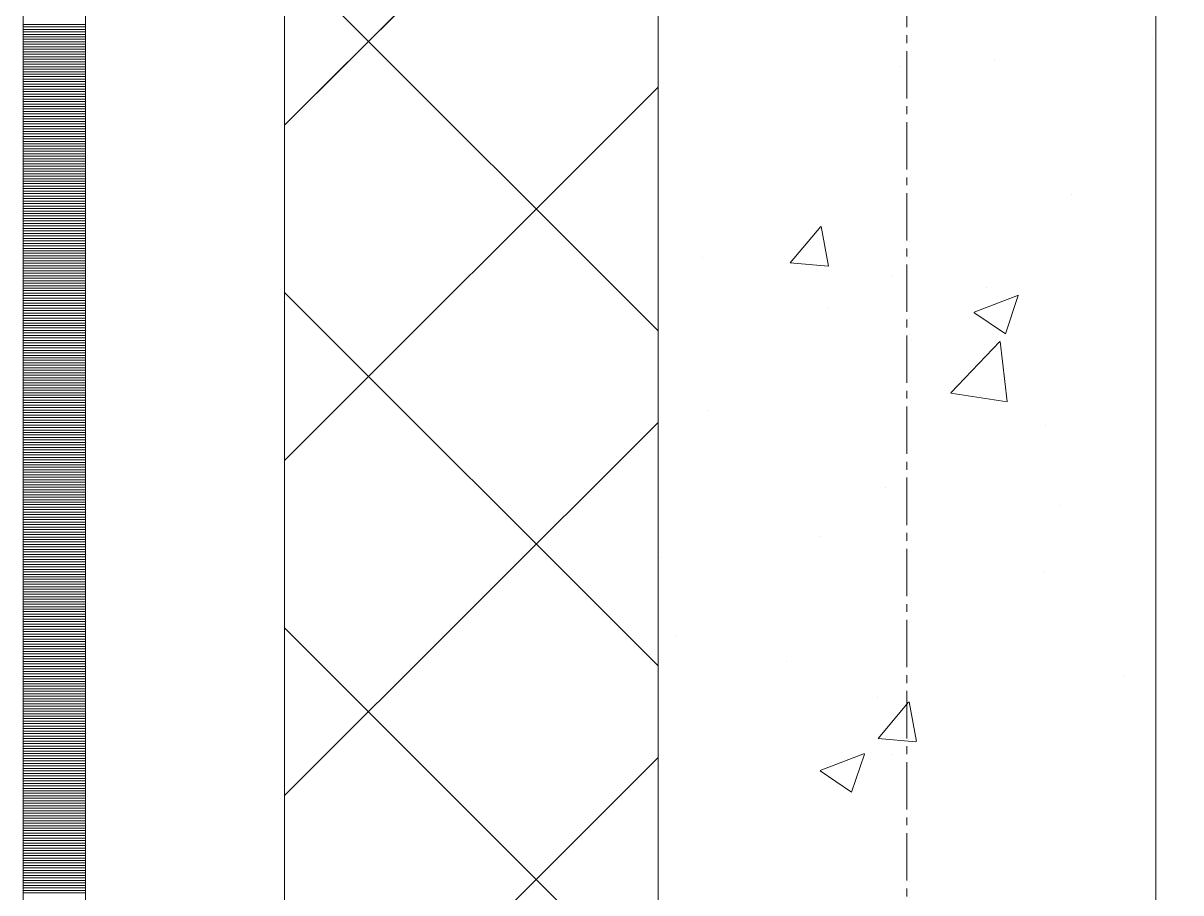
# Model space of a CAD drawing. Header units: millimetres. Extents: x 470010 to 1231400, y -134005 to 421770.
# Drawn here: x 672518.6 to 672983.6, y -42935.5 to -42586 of the extents above; entities that cross this region are included whole.
import ezdxf
from ezdxf.enums import TextEntityAlignment as Align

# ---------------------------------------------------------------- set-up
doc = ezdxf.new("R2010")
doc.units = ezdxf.units.MM
doc.linetypes.add('CENTER2', pattern=[28.575, 19.05, -3.175, 3.175, -3.175])
doc.linetypes.add('DASHED', pattern=[19.05, 12.7, -6.35])
doc.layers.get('Defpoints').update_dxf_attribs({"color": 140})
doc.layers.add('АР_Делит', color=120, linetype='Continuous', lineweight=0, plot=False)
for name, color, linetype, lineweight in [('АР_Стены ПЕНОблок', 52, 'Continuous', 20), ('АР_Тонкая', 254, 'Continuous', 5), ('АР_Утеплитель', 31, 'Continuous', 0), ('АР_Штриховка', 8, 'Continuous', 0)]:
    doc.layers.add(name, color=color, linetype=linetype, lineweight=lineweight)
doc.layers.add('РД_Оси_100', color=7, linetype='Continuous', lineweight=0, true_color=0x525252)
doc.styles.add('style1', font='ARIALN.TTF')

# ---------------------------------------------------------------- blocks, each defined once
blk = doc.blocks.new('СОШ_2200_АР_ОСИ_М100_28.05.24')
at = {"layer": 'АР_Делит', "color": 251, "linetype": 'DASHED', "true_color": 0x636466}
blk.add_lwpolyline([(114955, 135155), (114955, -355), (93595.036, -355), (93595.036, 13855), (94145, 13855), (94145, 68320), (66055, 68320), (66055, 13857.73), (83455, 13857.73), (83455, -355), (45245, -355), (45245, 13145), (44695, 13145), (44695, 26755), (45245, 26755), (45245, 68320), (20455, 68320), (20455, 26755), (27955, 26755), (27955, 13145), (-355, 13145), (-355, 100855)], dxfattribs=at)
at = {"layer": 'РД_Оси_100', "color": 251, "linetype": 'CENTER2', "true_color": 0x636466}
blk.add_line((0, -6155), (0, 139938.679), dxfattribs=at)
blk = doc.blocks.new('A$C9108343f')
at = {"layer": 'АР_Стены ПЕНОблок', "color": 18, "linetype": 'Continuous', "lineweight": 20, "true_color": 0x000000}
for p, q in [((7054.96, 97555), (7054.96, 21355)), ((7254.96, 21355), (7254.96, 97555))]:
    blk.add_line(p, q, dxfattribs=at)
at = {"layer": 'АР_Тонкая', "color": 18, "linetype": 'Continuous', "lineweight": 5, "true_color": 0x000000}
for p, q in [((6799.96, 97555), (6799.96, 21355)), ((6824.96, 97555), (6824.96, 21355)), ((6824.96, 21355), (6824.96, 97555)), ((6904.96, 21355), (6904.96, 97555))]:
    blk.add_line(p, q, dxfattribs=at)
at = {"layer": 'АР_Утеплитель', "color": 18, "linetype": 'Continuous', "lineweight": 0, "true_color": 0x000000}
for p, q in [((6904.96, 97555), (6904.96, 21355)), ((7054.96, 21355), (7054.96, 97555))]:
    blk.add_line(p, q, dxfattribs=at)
at = {"layer": 'АР_Штриховка', "color": 18, "linetype": 'Continuous', "lineweight": 0, "true_color": 0x000000}
for p, q in [((6904.96, 57739.23), (7054.96, 57889.23)), ((7054.96, 57656.66), (6904.96, 57806.66)), ((6799.96, 57779.75), (6824.96, 57779.75)), ((6799.96, 57778.75), (6824.96, 57778.75)), ((6799.96, 57777.75), (6824.96, 57777.75)), ((6799.96, 57776.75), (6824.96, 57776.75)), ((6799.96, 57775.75), (6824.96, 57775.75)), ((6799.96, 57774.75), (6824.96, 57774.75)), ((6799.96, 57773.75), (6824.96, 57773.75)), ((6799.96, 57772.75), (6824.96, 57772.75)), ((6799.96, 57771.75), (6824.96, 57771.75)), ((7253.54, 57774.21), (7253.54, 57774.21)), ((6799.96, 57770.75), (6824.96, 57770.75)), ((6799.96, 57769.75), (6824.96, 57769.75)), ((6799.96, 57768.75), (6824.96, 57768.75)), ((6799.96, 57767.75), (6824.96, 57767.75)), ((6799.96, 57766.75), (6824.96, 57766.75)), ((6799.96, 57765.75), (6824.96, 57765.75)), ((6799.96, 57764.75), (6824.96, 57764.75)), ((6799.96, 57763.75), (6824.96, 57763.75)), ((6799.96, 57762.75), (6824.96, 57762.75)), ((7152.38, 57762.86), (7152.38, 57762.86)), ((7189.95, 57765.84), (7189.95, 57765.84)), ((6799.96, 57761.75), (6824.96, 57761.75)), ((6799.96, 57760.75), (6824.96, 57760.75)), ((6799.96, 57759.75), (6824.96, 57759.75)), ((6799.96, 57758.75), (6824.96, 57758.75)), ((6799.96, 57757.75), (6824.96, 57757.75)), ((6799.96, 57756.75), (6824.96, 57756.75)), ((6799.96, 57755.75), (6824.96, 57755.75)), ((6799.96, 57754.75), (6824.96, 57754.75)), ((6799.96, 57753.75), (6824.96, 57753.75)), ((6904.96, 57604.53), (7054.96, 57754.53)), ((6799.96, 57752.75), (6824.96, 57752.75)), ((6799.96, 57751.75), (6824.96, 57751.75)), ((6799.96, 57750.75), (6824.96, 57750.75)), ((6799.96, 57749.75), (6824.96, 57749.75)), ((6799.96, 57748.75), (6824.96, 57748.75)), ((6799.96, 57747.75), (6824.96, 57747.75)), ((6799.96, 57746.75), (6824.96, 57746.75)), ((6799.96, 57745.75), (6824.96, 57745.75)), ((6799.96, 57744.75), (6824.96, 57744.75)), ((6799.96, 57743.75), (6824.96, 57743.75)), ((6799.96, 57742.75), (6824.96, 57742.75)), ((6799.96, 57741.75), (6824.96, 57741.75)), ((6799.96, 57740.75), (6824.96, 57740.75)), ((6799.96, 57739.75), (6824.96, 57739.75)), ((6799.96, 57738.75), (6824.96, 57738.75)), ((6799.96, 57737.75), (6824.96, 57737.75)), ((6799.96, 57736.75), (6824.96, 57736.75)), ((6799.96, 57735.75), (6824.96, 57735.75)), ((6799.96, 57734.75), (6824.96, 57734.75)), ((6799.96, 57733.75), (6824.96, 57733.75)), ((6799.96, 57732.75), (6824.96, 57732.75)), ((6799.96, 57731.75), (6824.96, 57731.75)), ((6799.96, 57730.75), (6824.96, 57730.75)), ((6799.96, 57729.75), (6824.96, 57729.75)), ((6799.96, 57728.75), (6824.96, 57728.75)), ((6799.96, 57727.75), (6824.96, 57727.75)), ((6799.96, 57726.75), (6824.96, 57726.75)), ((6799.96, 57725.75), (6824.96, 57725.75)), ((6799.96, 57724.75), (6824.96, 57724.75)), ((6799.96, 57723.75), (6824.96, 57723.75)), ((6799.96, 57722.75), (6824.96, 57722.75)), ((6799.96, 57721.75), (6824.96, 57721.75)), ((6799.96, 57720.75), (6824.96, 57720.75)), ((6799.96, 57719.75), (6824.96, 57719.75)), ((6799.96, 57718.75), (6824.96, 57718.75)), ((6799.96, 57717.75), (6824.96, 57717.75)), ((6799.96, 57716.75), (6824.96, 57716.75)), ((6799.96, 57715.75), (6824.96, 57715.75)), ((6799.96, 57714.75), (6824.96, 57714.75)), ((6799.96, 57713.75), (6824.96, 57713.75)), ((6799.96, 57712.75), (6824.96, 57712.75)), ((6799.96, 57711.75), (6824.96, 57711.75)), ((7220.85, 57711.35), (7220.85, 57711.35)), ((6799.96, 57710.75), (6824.96, 57710.75)), ((6799.96, 57709.75), (6824.96, 57709.75)), ((6799.96, 57708.75), (6824.96, 57708.75)), ((6799.96, 57707.75), (6824.96, 57707.75)), ((6799.96, 57706.75), (6824.96, 57706.75)), ((6799.96, 57705.75), (6824.96, 57705.75)), ((6799.96, 57704.75), (6824.96, 57704.75)), ((6799.96, 57703.75), (6824.96, 57703.75)), ((6799.96, 57702.75), (6824.96, 57702.75)), ((6799.96, 57701.75), (6824.96, 57701.75)), ((6799.96, 57700.75), (6824.96, 57700.75)), ((6799.96, 57699.75), (6824.96, 57699.75)), ((6799.96, 57698.75), (6824.96, 57698.75)), ((6799.96, 57697.75), (6824.96, 57697.75)), ((7108.08, 57683.88), (7120.33, 57698.47)), ((7123.47, 57682.59), (7120.54, 57698.51)), ((6799.96, 57696.75), (6824.96, 57696.75)), ((6799.96, 57695.75), (6824.96, 57695.75)), ((6799.96, 57694.75), (6824.96, 57694.75)), ((6799.96, 57693.75), (6824.96, 57693.75)), ((6799.96, 57692.75), (6824.96, 57692.75)), ((6799.96, 57691.75), (6824.96, 57691.75)), ((6799.96, 57690.75), (6824.96, 57690.75)), ((6799.96, 57689.75), (6824.96, 57689.75)), ((6799.96, 57688.75), (6824.96, 57688.75)), ((6799.96, 57687.75), (6824.96, 57687.75)), ((6799.96, 57686.75), (6824.96, 57686.75)), ((6799.96, 57685.75), (6824.96, 57685.75)), ((6799.96, 57684.75), (6824.96, 57684.75)), ((6799.96, 57683.75), (6824.96, 57683.75)), ((7072.72, 57685.92), (7072.72, 57685.92)), ((7108.08, 57683.88), (7123.26, 57682.55)), ((6799.96, 57682.75), (6824.96, 57682.75)), ((6799.96, 57681.75), (6824.96, 57681.75)), ((6799.96, 57680.75), (6824.96, 57680.75)), ((6799.96, 57679.75), (6824.96, 57679.75)), ((6799.96, 57678.75), (6824.96, 57678.75)), ((6799.96, 57677.75), (6824.96, 57677.75)), ((6799.96, 57676.75), (6824.96, 57676.75)), ((6799.96, 57675.75), (6824.96, 57675.75)), ((6799.96, 57674.75), (6824.96, 57674.75)), ((7149.29, 57678.3), (7149.29, 57678.3)), ((7186.72, 57674.03), (7186.72, 57674.03)), ((6799.96, 57673.75), (6824.96, 57673.75)), ((6799.96, 57672.75), (6824.96, 57672.75)), ((6799.96, 57671.75), (6824.96, 57671.75)), ((6799.96, 57670.75), (6824.96, 57670.75)), ((6799.96, 57669.75), (6824.96, 57669.75)), ((7054.96, 57521.96), (6904.96, 57671.96)), ((7181.93, 57664.06), (7199.71, 57670.88)), ((7194.51, 57655.39), (7199.66, 57670.74)), ((6799.96, 57668.75), (6824.96, 57668.75)), ((6799.96, 57667.75), (6824.96, 57667.75)), ((6799.96, 57666.75), (6824.96, 57666.75)), ((6799.96, 57665.75), (6824.96, 57665.75)), ((6799.96, 57664.75), (6824.96, 57664.75)), ((7123.13, 57665.66), (7123.13, 57665.66)), ((6799.96, 57663.75), (6824.96, 57663.75)), ((6799.96, 57662.75), (6824.96, 57662.75)), ((6799.96, 57661.75), (6824.96, 57661.75)), ((6799.96, 57660.75), (6824.96, 57660.75)), ((7181.86, 57663.91), (7194.5, 57655.39)), ((6799.96, 57659.75), (6824.96, 57659.75)), ((6799.96, 57658.75), (6824.96, 57658.75)), ((6799.96, 57657.75), (6824.96, 57657.75)), ((6799.96, 57656.75), (6824.96, 57656.75)), ((6799.96, 57655.75), (6824.96, 57655.75)), ((6799.96, 57654.75), (6824.96, 57654.75)), ((6799.96, 57653.75), (6824.96, 57653.75)), ((6799.96, 57652.75), (6824.96, 57652.75)), ((6799.96, 57651.75), (6824.96, 57651.75)), ((6799.96, 57650.75), (6824.96, 57650.75)), ((7156.96, 57652.78), (7156.96, 57652.78)), ((7172.53, 57631.67), (7192.31, 57652.29)), ((7195.18, 57628.18), (7192.38, 57652.3)), ((6799.96, 57649.75), (6824.96, 57649.75)), ((6799.96, 57648.75), (6824.96, 57648.75)), ((6799.96, 57647.75), (6824.96, 57647.75)), ((6799.96, 57646.75), (6824.96, 57646.75)), ((6799.96, 57645.75), (6824.96, 57645.75)), ((6799.96, 57644.75), (6824.96, 57644.75)), ((6799.96, 57643.75), (6824.96, 57643.75)), ((6799.96, 57642.75), (6824.96, 57642.75)), ((6799.96, 57641.75), (6824.96, 57641.75)), ((6799.96, 57640.75), (6824.96, 57640.75)), ((6799.96, 57639.75), (6824.96, 57639.75)), ((6799.96, 57638.75), (6824.96, 57638.75)), ((6799.96, 57637.75), (6824.96, 57637.75)), ((6799.96, 57636.75), (6824.96, 57636.75)), ((6799.96, 57635.75), (6824.96, 57635.75)), ((6799.96, 57634.75), (6824.96, 57634.75)), ((6799.96, 57633.75), (6824.96, 57633.75)), ((6799.96, 57632.75), (6824.96, 57632.75)), ((6799.96, 57631.75), (6824.96, 57631.75)), ((6799.96, 57630.75), (6824.96, 57630.75)), ((6799.96, 57629.75), (6824.96, 57629.75)), ((6799.96, 57628.75), (6824.96, 57628.75)), ((6799.96, 57627.75), (6824.96, 57627.75)), ((7172.58, 57631.58), (7195.17, 57628.07)), ((6799.96, 57626.75), (6824.96, 57626.75)), ((6799.96, 57625.75), (6824.96, 57625.75)), ((6799.96, 57624.75), (6824.96, 57624.75)), ((6799.96, 57623.75), (6824.96, 57623.75)), ((7074.93, 57624.39), (7074.93, 57624.39)), ((6799.96, 57622.75), (6824.96, 57622.75)), ((6799.96, 57621.75), (6824.96, 57621.75)), ((6799.96, 57620.75), (6824.96, 57620.75)), ((6799.96, 57619.75), (6824.96, 57619.75)), ((6799.96, 57618.75), (6824.96, 57618.75)), ((6904.96, 57469.82), (7054.96, 57619.82)), ((7210.52, 57618.66), (7210.52, 57618.66)), ((6799.96, 57617.75), (6824.96, 57617.75)), ((6799.96, 57616.75), (6824.96, 57616.75)), ((6799.96, 57615.75), (6824.96, 57615.75)), ((6799.96, 57614.75), (6824.96, 57614.75)), ((6799.96, 57613.75), (6824.96, 57613.75)), ((6799.96, 57612.75), (6824.96, 57612.75)), ((6799.96, 57611.75), (6824.96, 57611.75)), ((6799.96, 57610.75), (6824.96, 57610.75)), ((6799.96, 57609.75), (6824.96, 57609.75)), ((6799.96, 57608.75), (6824.96, 57608.75)), ((6799.96, 57607.75), (6824.96, 57607.75)), ((6799.96, 57606.75), (6824.96, 57606.75)), ((6799.96, 57605.75), (6824.96, 57605.75)), ((6799.96, 57604.75), (6824.96, 57604.75)), ((6799.96, 57603.75), (6824.96, 57603.75)), ((6799.96, 57602.75), (6824.96, 57602.75)), ((6799.96, 57601.75), (6824.96, 57601.75)), ((6799.96, 57600.75), (6824.96, 57600.75)), ((6799.96, 57599.75), (6824.96, 57599.75)), ((6799.96, 57598.75), (6824.96, 57598.75)), ((6799.96, 57597.75), (6824.96, 57597.75)), ((6799.96, 57596.75), (6824.96, 57596.75)), ((6799.96, 57595.75), (6824.96, 57595.75)), ((6799.96, 57594.75), (6824.96, 57594.75)), ((6799.96, 57593.75), (6824.96, 57593.75)), ((6799.96, 57592.75), (6824.96, 57592.75)), ((6799.96, 57591.75), (6824.96, 57591.75)), ((6799.96, 57590.75), (6824.96, 57590.75)), ((7146.2, 57593.75), (7146.2, 57593.75)), ((6799.96, 57589.75), (6824.96, 57589.75)), ((6799.96, 57588.75), (6824.96, 57588.75)), ((6799.96, 57587.75), (6824.96, 57587.75)), ((6799.96, 57586.75), (6824.96, 57586.75)), ((6799.96, 57585.75), (6824.96, 57585.75)), ((7216.09, 57586.52), (7216.09, 57586.52)), ((6799.96, 57584.75), (6824.96, 57584.75)), ((6799.96, 57583.75), (6824.96, 57583.75)), ((6799.96, 57582.75), (6824.96, 57582.75)), ((6799.96, 57581.75), (6824.96, 57581.75)), ((6799.96, 57580.75), (6824.96, 57580.75)), ((6799.96, 57579.75), (6824.96, 57579.75)), ((6799.96, 57578.75), (6824.96, 57578.75)), ((6799.96, 57577.75), (6824.96, 57577.75)), ((6799.96, 57576.75), (6824.96, 57576.75)), ((6799.96, 57575.75), (6824.96, 57575.75)), ((6799.96, 57574.75), (6824.96, 57574.75)), ((6799.96, 57573.75), (6824.96, 57573.75)), ((6799.96, 57572.75), (6824.96, 57572.75)), ((6799.96, 57571.75), (6824.96, 57571.75)), ((7119.9, 57573.85), (7119.9, 57573.85)), ((6799.96, 57570.75), (6824.96, 57570.75)), ((6799.96, 57569.75), (6824.96, 57569.75)), ((6799.96, 57568.75), (6824.96, 57568.75)), ((6799.96, 57567.75), (6824.96, 57567.75)), ((6799.96, 57566.75), (6824.96, 57566.75)), ((6799.96, 57565.75), (6824.96, 57565.75)), ((6799.96, 57564.75), (6824.96, 57564.75)), ((6799.96, 57563.75), (6824.96, 57563.75)), ((6799.96, 57562.75), (6824.96, 57562.75)), ((7056.31, 57565.48), (7056.31, 57565.48)), ((6799.96, 57561.75), (6824.96, 57561.75)), ((6799.96, 57560.75), (6824.96, 57560.75)), ((6799.96, 57559.75), (6824.96, 57559.75)), ((6799.96, 57558.75), (6824.96, 57558.75)), ((6799.96, 57557.75), (6824.96, 57557.75)), ((7210.36, 57559.79), (7210.36, 57559.79)), ((6799.96, 57556.75), (6824.96, 57556.75)), ((6799.96, 57555.75), (6824.96, 57555.75)), ((6799.96, 57554.75), (6824.96, 57554.75)), ((6799.96, 57553.75), (6824.96, 57553.75)), ((6799.96, 57552.75), (6824.96, 57552.75)), ((6799.96, 57551.75), (6824.96, 57551.75)), ((6799.96, 57550.75), (6824.96, 57550.75)), ((6799.96, 57549.75), (6824.96, 57549.75)), ((6799.96, 57548.75), (6824.96, 57548.75)), ((6799.96, 57547.75), (6824.96, 57547.75)), ((6799.96, 57546.75), (6824.96, 57546.75)), ((6799.96, 57545.75), (6824.96, 57545.75)), ((6799.96, 57544.75), (6824.96, 57544.75)), ((6799.96, 57543.75), (6824.96, 57543.75)), ((6799.96, 57542.75), (6824.96, 57542.75)), ((6799.96, 57541.75), (6824.96, 57541.75)), ((6799.96, 57540.75), (6824.96, 57540.75)), ((6799.96, 57539.75), (6824.96, 57539.75)), ((6799.96, 57538.75), (6824.96, 57538.75)), ((6799.96, 57537.75), (6824.96, 57537.75)), ((6799.96, 57536.75), (6824.96, 57536.75)), ((6799.96, 57535.75), (6824.96, 57535.75)), ((6799.96, 57534.75), (6824.96, 57534.75)), ((7054.96, 57387.26), (6904.96, 57537.26)), ((6799.96, 57533.75), (6824.96, 57533.75)), ((6799.96, 57532.75), (6824.96, 57532.75)), ((6799.96, 57531.75), (6824.96, 57531.75)), ((6799.96, 57530.75), (6824.96, 57530.75)), ((7062.24, 57534.37), (7062.24, 57534.37)), ((6799.96, 57529.75), (6824.96, 57529.75)), ((6799.96, 57528.75), (6824.96, 57528.75)), ((6799.96, 57527.75), (6824.96, 57527.75)), ((6799.96, 57526.75), (6824.96, 57526.75)), ((6799.96, 57525.75), (6824.96, 57525.75)), ((6799.96, 57524.75), (6824.96, 57524.75)), ((6799.96, 57523.75), (6824.96, 57523.75)), ((6799.96, 57522.75), (6824.96, 57522.75)), ((6799.96, 57521.75), (6824.96, 57521.75)), ((6799.96, 57520.75), (6824.96, 57520.75)), ((7106.43, 57523.67), (7106.43, 57523.67)), ((6799.96, 57519.75), (6824.96, 57519.75)), ((6799.96, 57518.75), (6824.96, 57518.75)), ((6799.96, 57517.75), (6824.96, 57517.75)), ((6799.96, 57516.75), (6824.96, 57516.75)), ((7242.02, 57517.94), (7242.02, 57517.94)), ((6799.96, 57515.75), (6824.96, 57515.75)), ((6799.96, 57514.75), (6824.96, 57514.75)), ((6799.96, 57513.75), (6824.96, 57513.75)), ((6799.96, 57512.75), (6824.96, 57512.75)), ((6799.96, 57511.75), (6824.96, 57511.75)), ((6799.96, 57510.75), (6824.96, 57510.75)), ((6799.96, 57509.75), (6824.96, 57509.75)), ((6799.96, 57508.75), (6824.96, 57508.75)), ((6799.96, 57507.75), (6824.96, 57507.75)), ((6799.96, 57506.75), (6824.96, 57506.75)), ((7143.11, 57509.19), (7143.11, 57509.19)), ((7143.32, 57492.82), (7155.57, 57507.42)), ((7158.72, 57491.53), (7155.78, 57507.45)), ((6799.96, 57505.75), (6824.96, 57505.75)), ((6799.96, 57504.75), (6824.96, 57504.75)), ((6799.96, 57503.75), (6824.96, 57503.75)), ((6799.96, 57502.75), (6824.96, 57502.75)), ((6799.96, 57501.75), (6824.96, 57501.75)), ((6799.96, 57500.75), (6824.96, 57500.75)), ((6799.96, 57499.75), (6824.96, 57499.75)), ((6799.96, 57498.75), (6824.96, 57498.75)), ((6799.96, 57497.75), (6824.96, 57497.75)), ((6799.96, 57496.75), (6824.96, 57496.75)), ((6799.96, 57495.75), (6824.96, 57495.75)), ((6799.96, 57494.75), (6824.96, 57494.75)), ((6799.96, 57493.75), (6824.96, 57493.75)), ((6799.96, 57492.75), (6824.96, 57492.75)), ((7143.32, 57492.82), (7158.51, 57491.49)), ((6799.96, 57491.75), (6824.96, 57491.75)), ((6799.96, 57490.75), (6824.96, 57490.75)), ((6799.96, 57489.75), (6824.96, 57489.75)), ((6799.96, 57488.75), (6824.96, 57488.75)), ((6799.96, 57487.75), (6824.96, 57487.75)), ((6799.96, 57486.75), (6824.96, 57486.75)), ((6799.96, 57485.75), (6824.96, 57485.75)), ((6799.96, 57484.75), (6824.96, 57484.75)), ((6799.96, 57483.75), (6824.96, 57483.75)), ((6904.96, 57335.12), (7054.96, 57485.12)), ((7120.13, 57479.87), (7137.91, 57486.69)), ((7132.71, 57471.2), (7137.86, 57486.55)), ((7149.27, 57486.34), (7149.27, 57486.34)), ((6799.96, 57482.75), (6824.96, 57482.75)), ((6799.96, 57481.75), (6824.96, 57481.75)), ((6799.96, 57480.75), (6824.96, 57480.75)), ((6799.96, 57479.75), (6824.96, 57479.75)), ((6799.96, 57478.75), (6824.96, 57478.75)), ((7120.06, 57479.72), (7132.7, 57471.2)), ((6799.96, 57477.75), (6824.96, 57477.75)), ((6799.96, 57476.75), (6824.96, 57476.75)), ((6799.96, 57475.75), (6824.96, 57475.75)), ((6799.96, 57474.75), (6824.96, 57474.75)), ((7123.1, 57478.6), (7123.1, 57478.6)), ((6799.96, 57473.75), (6824.96, 57473.75)), ((6799.96, 57472.75), (6824.96, 57472.75)), ((6799.96, 57471.75), (6824.96, 57471.75)), ((6799.96, 57470.75), (6824.96, 57470.75)), ((6799.96, 57469.75), (6824.96, 57469.75)), ((6799.96, 57468.75), (6824.96, 57468.75)), ((6799.96, 57467.75), (6824.96, 57467.75)), ((6799.96, 57466.75), (6824.96, 57466.75)), ((6799.96, 57465.75), (6824.96, 57465.75)), ((6799.96, 57464.75), (6824.96, 57464.75)), ((6799.96, 57463.75), (6824.96, 57463.75)), ((6799.96, 57462.75), (6824.96, 57462.75)), ((6799.96, 57461.75), (6824.96, 57461.75)), ((6799.96, 57460.75), (6824.96, 57460.75)), ((6799.96, 57459.75), (6824.96, 57459.75)), ((6799.96, 57458.75), (6824.96, 57458.75)), ((6799.96, 57457.75), (6824.96, 57457.75)), ((6799.96, 57456.75), (6824.96, 57456.75)), ((6799.96, 57455.75), (6824.96, 57455.75)), ((6799.96, 57454.75), (6824.96, 57454.75)), ((6799.96, 57453.75), (6824.96, 57453.75)), ((6799.96, 57452.75), (6824.96, 57452.75)), ((6799.96, 57451.75), (6824.96, 57451.75)), ((6799.96, 57450.75), (6824.96, 57450.75)), ((6799.96, 57449.75), (6824.96, 57449.75)), ((6799.96, 57448.75), (6824.96, 57448.75)), ((6799.96, 57447.75), (6824.96, 57447.75)), ((6799.96, 57446.75), (6824.96, 57446.75)), ((6799.96, 57445.75), (6824.96, 57445.75)), ((6799.96, 57444.75), (6824.96, 57444.75)), ((6799.96, 57443.75), (6824.96, 57443.75)), ((6799.96, 57442.75), (6824.96, 57442.75)), ((6799.96, 57441.75), (6824.96, 57441.75)), ((6799.96, 57440.75), (6824.96, 57440.75)), ((6799.96, 57439.75), (6824.96, 57439.75)), ((6799.96, 57438.75), (6824.96, 57438.75)), ((6799.96, 57437.75), (6824.96, 57437.75)), ((6799.96, 57436.75), (6824.96, 57436.75)), ((6799.96, 57435.75), (6824.96, 57435.75)), ((6799.96, 57434.75), (6824.96, 57434.75)), ((6799.96, 57433.75), (6824.96, 57433.75)), ((6799.96, 57432.75), (6824.96, 57432.75)), ((6799.96, 57431.75), (6824.96, 57431.75))]:
    blk.add_line(p, q, dxfattribs=at)
at = {"layer": 'РД_Оси_100'}
blk.add_blockref('СОШ_2200_АР_ОСИ_М100_28.05.24', (7154.96, 6755), dxfattribs=at)
at = {"layer": 'Defpoints', "color": 18, "true_color": 0x000000, "style": 'style1'}
for p in [(143949.34, 316089.12), (143974.98, 281639.5), (143890.4, 273244.71), (143839.99, 264276.81), (143967.75, 254892.38), (12251.96, 104178.14), (12382.58, 96023.14)]:
    blk.add_attdef('АР-ПОМЕЩЕНИЕ:НАИМЕНОВАНИЕ', text='', height=100, dxfattribs=at).set_placement(p, align=Align.MIDDLE)
at = {"layer": 'Defpoints', "color": 18, "true_color": 0x000000, "style": 'style1', "flags": 8}
for p in [(143951.3, 279099.09), (143848.34, 269251.11), (143875.33, 260094.25), (144049.74, 250824.7), (163419.28, 238153.36), (155897.46, 237965.97), (183037.2, 237965.97), (143342.94, 237876.19)]:
    blk.add_attdef('АР-ПОМЕЩЕНИЕ:НАИМЕНОВАНИЕ', text='', height=100, dxfattribs=at).set_placement(p, align=Align.MIDDLE)

msp = doc.modelspace()

# ---------------------------------------------------------------- linework, layer by layer
at = {"layer": 'АР_Стены ПЕНОблок', "color": 18, "linetype": 'Continuous', "lineweight": 20, "true_color": 0x000000}
for p, q in [((672773.57, -2811.242), (672773.57, -79011.242)), ((672973.57, -79011.242), (672973.57, -2811.242))]:
    msp.add_line(p, q, dxfattribs=at)
at = {"layer": 'АР_Тонкая', "color": 18, "linetype": 'Continuous', "lineweight": 5, "true_color": 0x000000}
for p, q in [((672518.57, -2811.242), (672518.57, -79011.242)), ((672543.57, -2811.242), (672543.57, -79011.242)), ((672543.57, -79011.242), (672543.57, -2811.242)), ((672623.57, -79011.242), (672623.57, -2811.242))]:
    msp.add_line(p, q, dxfattribs=at)
at = {"layer": 'АР_Утеплитель', "color": 18, "linetype": 'Continuous', "lineweight": 0, "true_color": 0x000000}
for p, q in [((672623.57, -2811.242), (672623.57, -79011.242)), ((672773.57, -79011.242), (672773.57, -2811.242))]:
    msp.add_line(p, q, dxfattribs=at)
at = {"layer": 'АР_Штриховка', "color": 18, "linetype": 'Continuous', "lineweight": 0, "true_color": 0x000000}
for p, q in [((672623.57, -42627.012), (672773.57, -42477.012)), ((672773.57, -42709.579), (672623.57, -42559.579)), ((672518.57, -42586.492), (672543.57, -42586.492)), ((672518.57, -42587.492), (672543.57, -42587.492)), ((672518.57, -42588.492), (672543.57, -42588.492)), ((672518.57, -42589.492), (672543.57, -42589.492)), ((672518.57, -42590.492), (672543.57, -42590.492)), ((672518.57, -42591.492), (672543.57, -42591.492)), ((672518.57, -42592.492), (672543.57, -42592.492)), ((672518.57, -42593.492), (672543.57, -42593.492)), ((672518.57, -42594.492), (672543.57, -42594.492)), ((672518.57, -42595.492), (672543.57, -42595.492)), ((672518.57, -42596.492), (672543.57, -42596.492)), ((672518.57, -42597.492), (672543.57, -42597.492)), ((672518.57, -42598.492), (672543.57, -42598.492)), ((672518.57, -42599.492), (672543.57, -42599.492)), ((672518.57, -42600.492), (672543.57, -42600.492)), ((672518.57, -42601.492), (672543.57, -42601.492)), ((672518.57, -42602.492), (672543.57, -42602.492)), ((672518.57, -42603.492), (672543.57, -42603.492)), ((672518.57, -42604.492), (672543.57, -42604.492)), ((672518.57, -42605.492), (672543.57, -42605.492)), ((672518.57, -42606.492), (672543.57, -42606.492)), ((672518.57, -42607.492), (672543.57, -42607.492)), ((672518.57, -42608.492), (672543.57, -42608.492)), ((672518.57, -42609.492), (672543.57, -42609.492)), ((672518.57, -42610.492), (672543.57, -42610.492)), ((672518.57, -42611.492), (672543.57, -42611.492)), ((672518.57, -42612.492), (672543.57, -42612.492)), ((672623.57, -42761.716), (672773.57, -42611.716)), ((672518.57, -42613.492), (672543.57, -42613.492)), ((672518.57, -42614.492), (672543.57, -42614.492)), ((672518.57, -42615.492), (672543.57, -42615.492)), ((672518.57, -42616.492), (672543.57, -42616.492)), ((672518.57, -42617.492), (672543.57, -42617.492)), ((672518.57, -42618.492), (672543.57, -42618.492)), ((672518.57, -42619.492), (672543.57, -42619.492)), ((672518.57, -42620.492), (672543.57, -42620.492)), ((672518.57, -42621.492), (672543.57, -42621.492)), ((672518.57, -42622.492), (672543.57, -42622.492)), ((672518.57, -42623.492), (672543.57, -42623.492)), ((672518.57, -42624.492), (672543.57, -42624.492)), ((672518.57, -42625.492), (672543.57, -42625.492)), ((672518.57, -42626.492), (672543.57, -42626.492)), ((672518.57, -42627.492), (672543.57, -42627.492)), ((672518.57, -42628.492), (672543.57, -42628.492)), ((672518.57, -42629.492), (672543.57, -42629.492)), ((672518.57, -42630.492), (672543.57, -42630.492)), ((672518.57, -42631.492), (672543.57, -42631.492)), ((672518.57, -42632.492), (672543.57, -42632.492)), ((672518.57, -42633.492), (672543.57, -42633.492)), ((672518.57, -42634.492), (672543.57, -42634.492)), ((672518.57, -42635.492), (672543.57, -42635.492)), ((672518.57, -42636.492), (672543.57, -42636.492)), ((672518.57, -42637.492), (672543.57, -42637.492)), ((672518.57, -42638.492), (672543.57, -42638.492)), ((672518.57, -42639.492), (672543.57, -42639.492)), ((672518.57, -42640.492), (672543.57, -42640.492)), ((672518.57, -42641.492), (672543.57, -42641.492)), ((672518.57, -42642.492), (672543.57, -42642.492)), ((672518.57, -42643.492), (672543.57, -42643.492)), ((672518.57, -42644.492), (672543.57, -42644.492)), ((672518.57, -42645.492), (672543.57, -42645.492)), ((672518.57, -42646.492), (672543.57, -42646.492)), ((672518.57, -42647.492), (672543.57, -42647.492)), ((672518.57, -42648.492), (672543.57, -42648.492)), ((672518.57, -42649.492), (672543.57, -42649.492)), ((672518.57, -42650.492), (672543.57, -42650.492)), ((672518.57, -42651.492), (672543.57, -42651.492)), ((672518.57, -42652.492), (672543.57, -42652.492)), ((672518.57, -42653.492), (672543.57, -42653.492)), ((672518.57, -42654.492), (672543.57, -42654.492)), ((672518.57, -42655.492), (672543.57, -42655.492)), ((672518.57, -42656.492), (672543.57, -42656.492)), ((672518.57, -42657.492), (672543.57, -42657.492)), ((672518.57, -42658.492), (672543.57, -42658.492)), ((672518.57, -42659.492), (672543.57, -42659.492)), ((672518.57, -42660.492), (672543.57, -42660.492)), ((672518.57, -42661.492), (672543.57, -42661.492)), ((672518.57, -42662.492), (672543.57, -42662.492)), ((672518.57, -42663.492), (672543.57, -42663.492)), ((672518.57, -42664.492), (672543.57, -42664.492)), ((672518.57, -42665.492), (672543.57, -42665.492)), ((672518.57, -42666.492), (672543.57, -42666.492)), ((672518.57, -42667.492), (672543.57, -42667.492)), ((672826.692, -42682.362), (672838.937, -42667.768)), ((672842.087, -42683.655), (672839.15, -42667.734)), ((672518.57, -42668.492), (672543.57, -42668.492)), ((672518.57, -42669.492), (672543.57, -42669.492)), ((672518.57, -42670.492), (672543.57, -42670.492)), ((672518.57, -42671.492), (672543.57, -42671.492)), ((672518.57, -42672.492), (672543.57, -42672.492)), ((672518.57, -42673.492), (672543.57, -42673.492)), ((672518.57, -42674.492), (672543.57, -42674.492)), ((672518.57, -42675.492), (672543.57, -42675.492)), ((672518.57, -42676.492), (672543.57, -42676.492)), ((672518.57, -42677.492), (672543.57, -42677.492)), ((672518.57, -42678.492), (672543.57, -42678.492)), ((672518.57, -42679.492), (672543.57, -42679.492)), ((672518.57, -42680.492), (672543.57, -42680.492)), ((672518.57, -42681.492), (672543.57, -42681.492)), ((672518.57, -42682.492), (672543.57, -42682.492)), ((672518.57, -42683.492), (672543.57, -42683.492)), ((672518.57, -42684.492), (672543.57, -42684.492)), ((672518.57, -42685.492), (672543.57, -42685.492)), ((672518.57, -42686.492), (672543.57, -42686.492)), ((672826.692, -42682.366), (672841.874, -42683.694)), ((672518.57, -42687.492), (672543.57, -42687.492)), ((672518.57, -42688.492), (672543.57, -42688.492)), ((672518.57, -42689.492), (672543.57, -42689.492)), ((672518.57, -42690.492), (672543.57, -42690.492)), ((672518.57, -42691.492), (672543.57, -42691.492)), ((672518.57, -42692.492), (672543.57, -42692.492)), ((672518.57, -42693.492), (672543.57, -42693.492)), ((672518.57, -42694.492), (672543.57, -42694.492)), ((672518.57, -42695.492), (672543.57, -42695.492)), ((672773.57, -42844.283), (672623.57, -42694.283)), ((672900.541, -42702.187), (672918.326, -42695.36)), ((672913.125, -42710.856), (672918.275, -42695.507)), ((672518.57, -42696.492), (672543.57, -42696.492)), ((672518.57, -42697.492), (672543.57, -42697.492)), ((672518.57, -42698.492), (672543.57, -42698.492)), ((672518.57, -42699.492), (672543.57, -42699.492)), ((672518.57, -42700.492), (672543.57, -42700.492)), ((672518.57, -42701.492), (672543.57, -42701.492)), ((672518.57, -42702.492), (672543.57, -42702.492)), ((672518.57, -42703.492), (672543.57, -42703.492)), ((672518.57, -42704.492), (672543.57, -42704.492)), ((672518.57, -42705.492), (672543.57, -42705.492)), ((672900.477, -42702.329), (672913.112, -42710.851)), ((672518.57, -42706.492), (672543.57, -42706.492)), ((672518.57, -42707.492), (672543.57, -42707.492)), ((672518.57, -42708.492), (672543.57, -42708.492)), ((672518.57, -42709.492), (672543.57, -42709.492)), ((672518.57, -42710.492), (672543.57, -42710.492)), ((672518.57, -42711.492), (672543.57, -42711.492)), ((672518.57, -42712.492), (672543.57, -42712.492)), ((672518.57, -42713.492), (672543.57, -42713.492)), ((672518.57, -42714.492), (672543.57, -42714.492)), ((672891.142, -42734.568), (672910.926, -42713.95)), ((672913.794, -42738.065), (672910.988, -42713.942)), ((672518.57, -42715.492), (672543.57, -42715.492)), ((672518.57, -42716.492), (672543.57, -42716.492)), ((672518.57, -42717.492), (672543.57, -42717.492)), ((672518.57, -42718.492), (672543.57, -42718.492)), ((672518.57, -42719.492), (672543.57, -42719.492)), ((672518.57, -42720.492), (672543.57, -42720.492)), ((672518.57, -42721.492), (672543.57, -42721.492)), ((672518.57, -42722.492), (672543.57, -42722.492)), ((672518.57, -42723.492), (672543.57, -42723.492)), ((672518.57, -42724.492), (672543.57, -42724.492)), ((672518.57, -42725.492), (672543.57, -42725.492)), ((672518.57, -42726.492), (672543.57, -42726.492)), ((672518.57, -42727.492), (672543.57, -42727.492)), ((672518.57, -42728.492), (672543.57, -42728.492)), ((672518.57, -42729.492), (672543.57, -42729.492)), ((672518.57, -42730.492), (672543.57, -42730.492)), ((672518.57, -42731.492), (672543.57, -42731.492)), ((672518.57, -42732.492), (672543.57, -42732.492)), ((672518.57, -42733.492), (672543.57, -42733.492)), ((672518.57, -42734.492), (672543.57, -42734.492)), ((672518.57, -42735.492), (672543.57, -42735.492)), ((672518.57, -42736.492), (672543.57, -42736.492)), ((672518.57, -42737.492), (672543.57, -42737.492)), ((672891.188, -42734.665), (672913.778, -42738.168)), ((672518.57, -42738.492), (672543.57, -42738.492)), ((672518.57, -42739.492), (672543.57, -42739.492)), ((672518.57, -42740.492), (672543.57, -42740.492)), ((672518.57, -42741.492), (672543.57, -42741.492)), ((672518.57, -42742.492), (672543.57, -42742.492)), ((672518.57, -42743.492), (672543.57, -42743.492)), ((672518.57, -42744.492), (672543.57, -42744.492)), ((672518.57, -42745.492), (672543.57, -42745.492)), ((672518.57, -42746.492), (672543.57, -42746.492)), ((672623.57, -42896.42), (672773.57, -42746.42)), ((672518.57, -42747.492), (672543.57, -42747.492)), ((672518.57, -42748.492), (672543.57, -42748.492)), ((672518.57, -42749.492), (672543.57, -42749.492)), ((672518.57, -42750.492), (672543.57, -42750.492)), ((672518.57, -42751.492), (672543.57, -42751.492)), ((672518.57, -42752.492), (672543.57, -42752.492)), ((672518.57, -42753.492), (672543.57, -42753.492)), ((672518.57, -42754.492), (672543.57, -42754.492)), ((672518.57, -42755.492), (672543.57, -42755.492)), ((672518.57, -42756.492), (672543.57, -42756.492)), ((672518.57, -42757.492), (672543.57, -42757.492)), ((672518.57, -42758.492), (672543.57, -42758.492)), ((672518.57, -42759.492), (672543.57, -42759.492)), ((672518.57, -42760.492), (672543.57, -42760.492)), ((672518.57, -42761.492), (672543.57, -42761.492)), ((672518.57, -42762.492), (672543.57, -42762.492)), ((672518.57, -42763.492), (672543.57, -42763.492)), ((672518.57, -42764.492), (672543.57, -42764.492)), ((672518.57, -42765.492), (672543.57, -42765.492)), ((672518.57, -42766.492), (672543.57, -42766.492)), ((672518.57, -42767.492), (672543.57, -42767.492)), ((672518.57, -42768.492), (672543.57, -42768.492)), ((672518.57, -42769.492), (672543.57, -42769.492)), ((672518.57, -42770.492), (672543.57, -42770.492)), ((672518.57, -42771.492), (672543.57, -42771.492)), ((672518.57, -42772.492), (672543.57, -42772.492)), ((672518.57, -42773.492), (672543.57, -42773.492)), ((672518.57, -42774.492), (672543.57, -42774.492)), ((672518.57, -42775.492), (672543.57, -42775.492)), ((672518.57, -42776.492), (672543.57, -42776.492)), ((672518.57, -42777.492), (672543.57, -42777.492)), ((672518.57, -42778.492), (672543.57, -42778.492)), ((672518.57, -42779.492), (672543.57, -42779.492)), ((672518.57, -42780.492), (672543.57, -42780.492)), ((672518.57, -42781.492), (672543.57, -42781.492)), ((672518.57, -42782.492), (672543.57, -42782.492)), ((672518.57, -42783.492), (672543.57, -42783.492)), ((672518.57, -42784.492), (672543.57, -42784.492)), ((672518.57, -42785.492), (672543.57, -42785.492)), ((672518.57, -42786.492), (672543.57, -42786.492)), ((672518.57, -42787.492), (672543.57, -42787.492)), ((672518.57, -42788.492), (672543.57, -42788.492)), ((672518.57, -42789.492), (672543.57, -42789.492)), ((672518.57, -42790.492), (672543.57, -42790.492)), ((672518.57, -42791.492), (672543.57, -42791.492)), ((672518.57, -42792.492), (672543.57, -42792.492)), ((672518.57, -42793.492), (672543.57, -42793.492)), ((672518.57, -42794.492), (672543.57, -42794.492)), ((672518.57, -42795.492), (672543.57, -42795.492)), ((672518.57, -42796.492), (672543.57, -42796.492)), ((672518.57, -42797.492), (672543.57, -42797.492)), ((672518.57, -42798.492), (672543.57, -42798.492)), ((672518.57, -42799.492), (672543.57, -42799.492)), ((672518.57, -42800.492), (672543.57, -42800.492)), ((672518.57, -42801.492), (672543.57, -42801.492)), ((672518.57, -42802.492), (672543.57, -42802.492)), ((672518.57, -42803.492), (672543.57, -42803.492)), ((672518.57, -42804.492), (672543.57, -42804.492)), ((672518.57, -42805.492), (672543.57, -42805.492)), ((672518.57, -42806.492), (672543.57, -42806.492)), ((672518.57, -42807.492), (672543.57, -42807.492)), ((672518.57, -42808.492), (672543.57, -42808.492)), ((672518.57, -42809.492), (672543.57, -42809.492)), ((672518.57, -42810.492), (672543.57, -42810.492)), ((672518.57, -42811.492), (672543.57, -42811.492)), ((672518.57, -42812.492), (672543.57, -42812.492)), ((672518.57, -42813.492), (672543.57, -42813.492)), ((672518.57, -42814.492), (672543.57, -42814.492)), ((672518.57, -42815.492), (672543.57, -42815.492)), ((672518.57, -42816.492), (672543.57, -42816.492)), ((672518.57, -42817.492), (672543.57, -42817.492)), ((672518.57, -42818.492), (672543.57, -42818.492)), ((672518.57, -42819.492), (672543.57, -42819.492)), ((672518.57, -42820.492), (672543.57, -42820.492)), ((672518.57, -42821.492), (672543.57, -42821.492)), ((672518.57, -42822.492), (672543.57, -42822.492)), ((672518.57, -42823.492), (672543.57, -42823.492)), ((672518.57, -42824.492), (672543.57, -42824.492)), ((672518.57, -42825.492), (672543.57, -42825.492)), ((672518.57, -42826.492), (672543.57, -42826.492)), ((672518.57, -42827.492), (672543.57, -42827.492)), ((672518.57, -42828.492), (672543.57, -42828.492)), ((672518.57, -42829.492), (672543.57, -42829.492)), ((672518.57, -42830.492), (672543.57, -42830.492)), ((672773.57, -42978.987), (672623.57, -42828.987)), ((672518.57, -42831.492), (672543.57, -42831.492)), ((672518.57, -42832.492), (672543.57, -42832.492)), ((672518.57, -42833.492), (672543.57, -42833.492)), ((672518.57, -42834.492), (672543.57, -42834.492)), ((672518.57, -42835.492), (672543.57, -42835.492)), ((672518.57, -42836.492), (672543.57, -42836.492)), ((672518.57, -42837.492), (672543.57, -42837.492)), ((672518.57, -42838.492), (672543.57, -42838.492)), ((672518.57, -42839.492), (672543.57, -42839.492)), ((672518.57, -42840.492), (672543.57, -42840.492)), ((672518.57, -42841.492), (672543.57, -42841.492)), ((672518.57, -42842.492), (672543.57, -42842.492)), ((672518.57, -42843.492), (672543.57, -42843.492)), ((672518.57, -42844.492), (672543.57, -42844.492)), ((672518.57, -42845.492), (672543.57, -42845.492)), ((672518.57, -42846.492), (672543.57, -42846.492)), ((672518.57, -42847.492), (672543.57, -42847.492)), ((672518.57, -42848.492), (672543.57, -42848.492)), ((672518.57, -42849.492), (672543.57, -42849.492)), ((672518.57, -42850.492), (672543.57, -42850.492)), ((672518.57, -42851.492), (672543.57, -42851.492)), ((672518.57, -42852.492), (672543.57, -42852.492)), ((672518.57, -42853.492), (672543.57, -42853.492)), ((672518.57, -42854.492), (672543.57, -42854.492)), ((672518.57, -42855.492), (672543.57, -42855.492)), ((672518.57, -42856.492), (672543.57, -42856.492)), ((672518.57, -42857.492), (672543.57, -42857.492)), ((672518.57, -42858.492), (672543.57, -42858.492)), ((672861.936, -42873.418), (672874.181, -42858.825)), ((672877.33, -42874.712), (672874.393, -42858.791)), ((672518.57, -42859.492), (672543.57, -42859.492)), ((672518.57, -42860.492), (672543.57, -42860.492)), ((672518.57, -42861.492), (672543.57, -42861.492)), ((672518.57, -42862.492), (672543.57, -42862.492)), ((672518.57, -42863.492), (672543.57, -42863.492)), ((672518.57, -42864.492), (672543.57, -42864.492)), ((672518.57, -42865.492), (672543.57, -42865.492)), ((672518.57, -42866.492), (672543.57, -42866.492)), ((672518.57, -42867.492), (672543.57, -42867.492)), ((672518.57, -42868.492), (672543.57, -42868.492)), ((672518.57, -42869.492), (672543.57, -42869.492)), ((672518.57, -42870.492), (672543.57, -42870.492)), ((672518.57, -42871.492), (672543.57, -42871.492)), ((672518.57, -42872.492), (672543.57, -42872.492)), ((672518.57, -42873.492), (672543.57, -42873.492)), ((672518.57, -42874.492), (672543.57, -42874.492)), ((672518.57, -42875.492), (672543.57, -42875.492)), ((672518.57, -42876.492), (672543.57, -42876.492)), ((672518.57, -42877.492), (672543.57, -42877.492)), ((672861.935, -42873.423), (672877.117, -42874.751)), ((672518.57, -42878.492), (672543.57, -42878.492)), ((672518.57, -42879.492), (672543.57, -42879.492)), ((672518.57, -42880.492), (672543.57, -42880.492)), ((672518.57, -42881.492), (672543.57, -42881.492)), ((672623.57, -43031.124), (672773.57, -42881.124)), ((672838.739, -42886.375), (672856.524, -42879.548)), ((672851.323, -42895.044), (672856.473, -42879.695)), ((672518.57, -42882.492), (672543.57, -42882.492)), ((672518.57, -42883.492), (672543.57, -42883.492)), ((672518.57, -42884.492), (672543.57, -42884.492)), ((672518.57, -42885.492), (672543.57, -42885.492)), ((672518.57, -42886.492), (672543.57, -42886.492)), ((672838.675, -42886.517), (672851.31, -42895.039)), ((672518.57, -42887.492), (672543.57, -42887.492)), ((672518.57, -42888.492), (672543.57, -42888.492)), ((672518.57, -42889.492), (672543.57, -42889.492)), ((672518.57, -42890.492), (672543.57, -42890.492)), ((672518.57, -42891.492), (672543.57, -42891.492)), ((672518.57, -42892.492), (672543.57, -42892.492)), ((672518.57, -42893.492), (672543.57, -42893.492)), ((672518.57, -42894.492), (672543.57, -42894.492)), ((672518.57, -42895.492), (672543.57, -42895.492)), ((672518.57, -42896.492), (672543.57, -42896.492)), ((672518.57, -42897.492), (672543.57, -42897.492)), ((672518.57, -42898.492), (672543.57, -42898.492)), ((672518.57, -42899.492), (672543.57, -42899.492)), ((672518.57, -42900.492), (672543.57, -42900.492)), ((672518.57, -42901.492), (672543.57, -42901.492)), ((672518.57, -42902.492), (672543.57, -42902.492)), ((672518.57, -42903.492), (672543.57, -42903.492)), ((672518.57, -42904.492), (672543.57, -42904.492)), ((672518.57, -42905.492), (672543.57, -42905.492)), ((672518.57, -42906.492), (672543.57, -42906.492)), ((672518.57, -42907.492), (672543.57, -42907.492)), ((672518.57, -42908.492), (672543.57, -42908.492)), ((672518.57, -42909.492), (672543.57, -42909.492)), ((672518.57, -42910.492), (672543.57, -42910.492)), ((672518.57, -42911.492), (672543.57, -42911.492)), ((672518.57, -42912.492), (672543.57, -42912.492)), ((672518.57, -42913.492), (672543.57, -42913.492)), ((672518.57, -42914.492), (672543.57, -42914.492)), ((672518.57, -42915.492), (672543.57, -42915.492)), ((672518.57, -42916.492), (672543.57, -42916.492)), ((672518.57, -42917.492), (672543.57, -42917.492)), ((672518.57, -42918.492), (672543.57, -42918.492)), ((672518.57, -42919.492), (672543.57, -42919.492)), ((672518.57, -42920.492), (672543.57, -42920.492)), ((672518.57, -42921.492), (672543.57, -42921.492)), ((672518.57, -42922.492), (672543.57, -42922.492)), ((672518.57, -42923.492), (672543.57, -42923.492)), ((672518.57, -42924.492), (672543.57, -42924.492)), ((672518.57, -42925.492), (672543.57, -42925.492)), ((672518.57, -42926.492), (672543.57, -42926.492)), ((672518.57, -42927.492), (672543.57, -42927.492)), ((672518.57, -42928.492), (672543.57, -42928.492)), ((672518.57, -42929.492), (672543.57, -42929.492)), ((672518.57, -42930.492), (672543.57, -42930.492)), ((672518.57, -42931.492), (672543.57, -42931.492)), ((672518.57, -42932.492), (672543.57, -42932.492)), ((672518.57, -42933.492), (672543.57, -42933.492)), ((672518.57, -42934.492), (672543.57, -42934.492)), ((672518.57, -42935.492), (672543.57, -42935.492))]:
    msp.add_line(p, q, dxfattribs=at)

# ---------------------------------------------------------------- block references
msp.add_blockref('A$C9108343f', (665718.612, -100366.242))
at = {"layer": 'РД_Оси_100'}
msp.add_blockref('СОШ_2200_АР_ОСИ_М100_28.05.24', (672873.57, -93611.242), dxfattribs=at)

doc.saveas('drawing.dxf')
